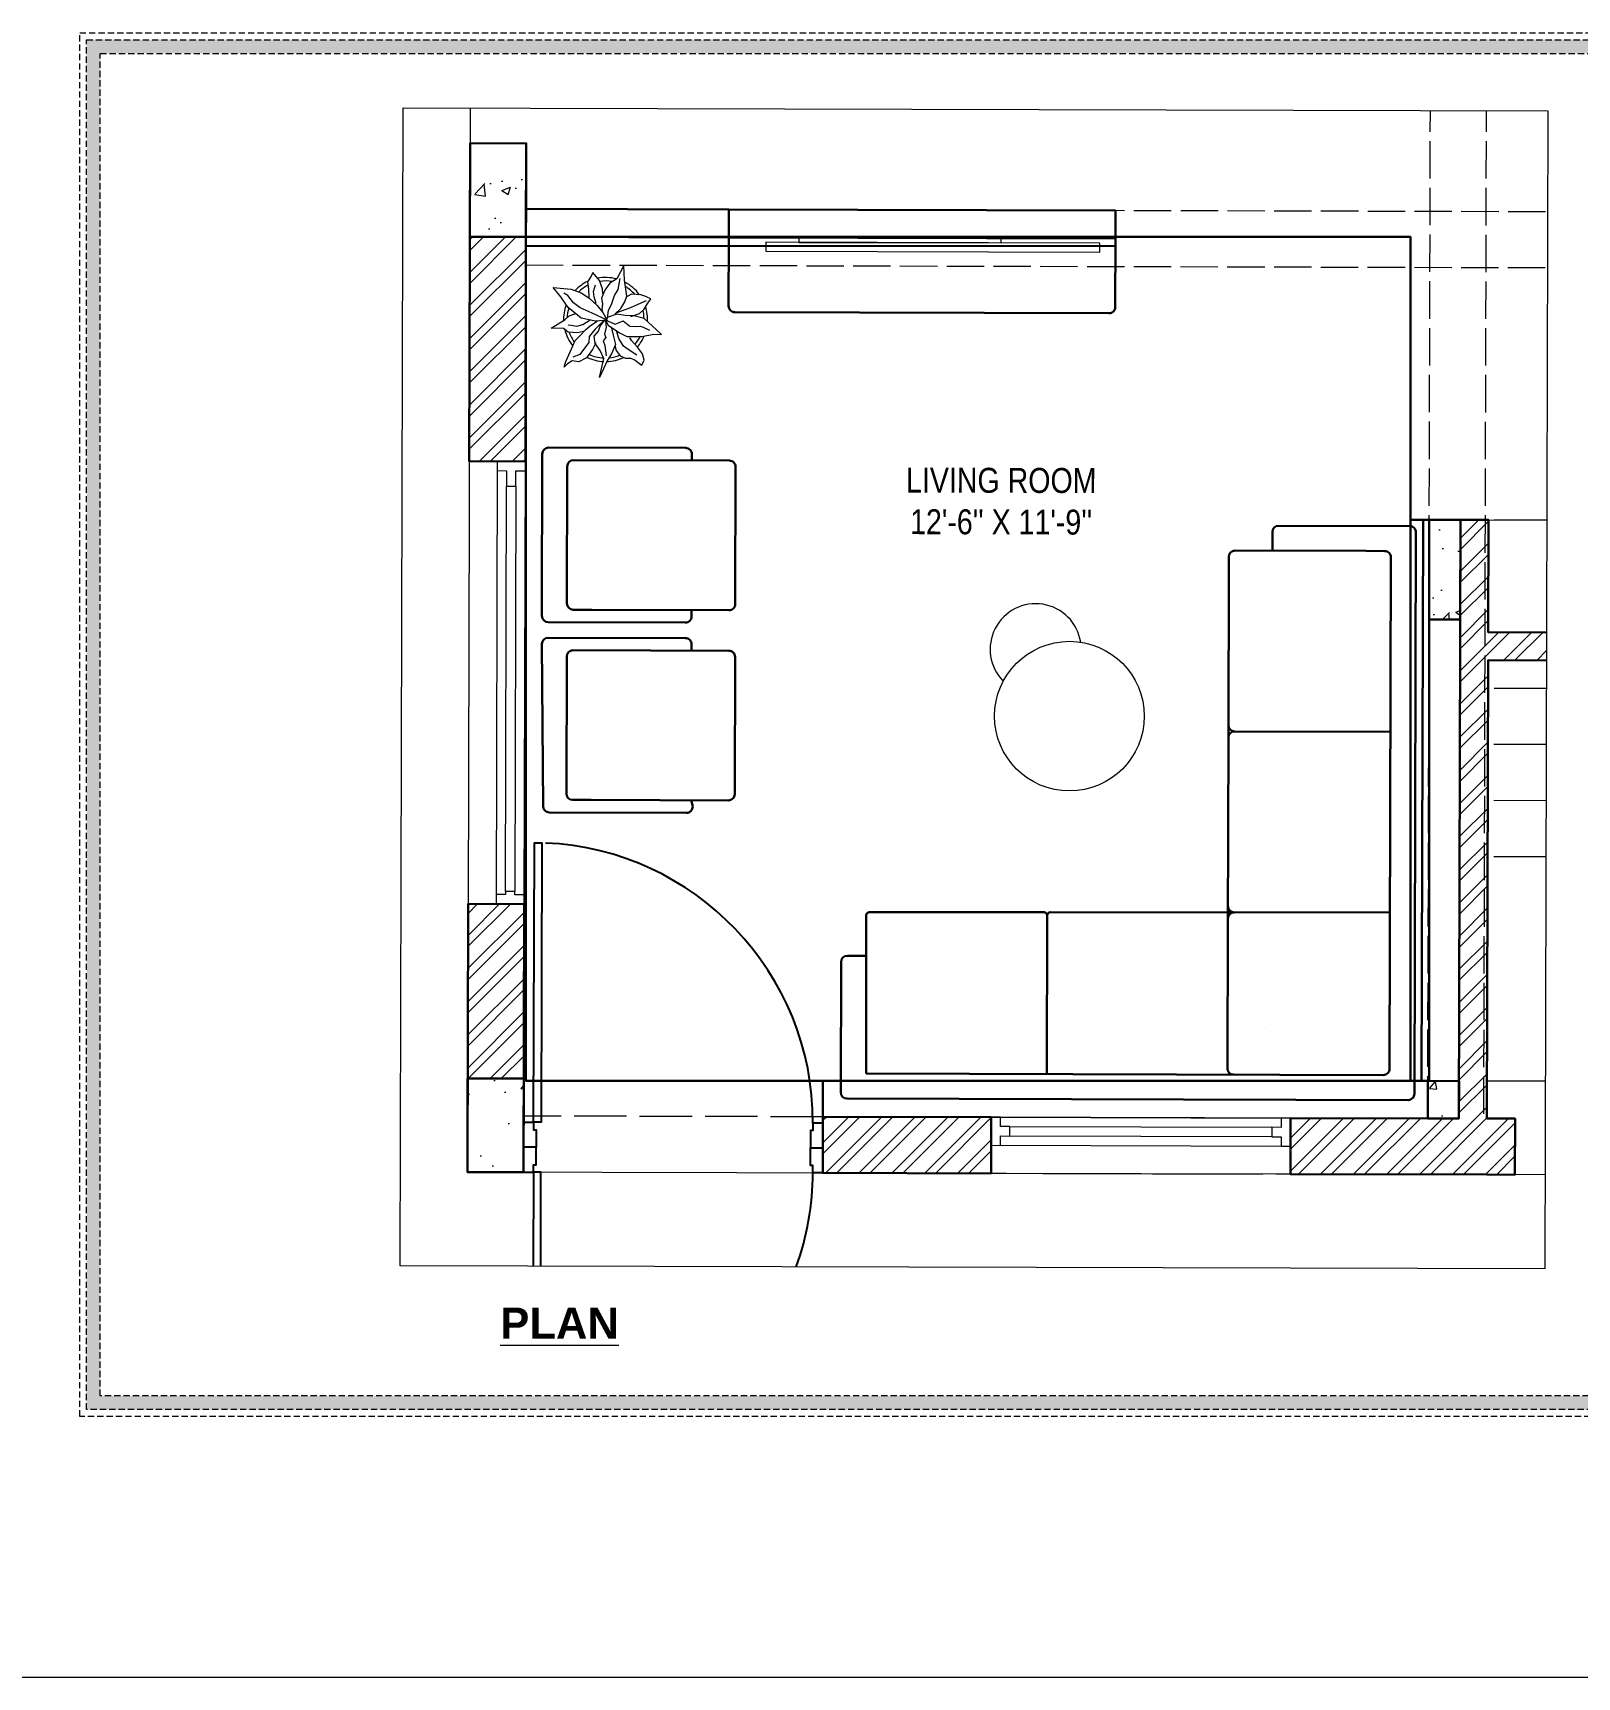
# Model space of a CAD drawing. Header units: millimetres. Extents: x 35877 to 3066687, y -650199 to -40525.
# Drawn here: x 145488.4 to 145736.1, y -179674.7 to -179411 of the extents above; entities that cross this region are included whole.
import ezdxf

# ---------------------------------------------------------------- set-up
doc = ezdxf.new("R2010")
doc.units = ezdxf.units.MM
doc.header["$MEASUREMENT"] = 0
for name, pattern in [('ACAD_ISO02W100', [15, 12, -3]), ('DASHED', [0.75, 0.5, -0.25]), ('DASHEDX2', [1.5, 1, -0.5])]:
    doc.linetypes.add(name, pattern=pattern)
for name, color, linetype in [('AR DOOR', 40, 'Continuous'), ('AR ELE-5', 134, 'Continuous'), ('AR HATCH-7', 7, 'Continuous')]:
    doc.layers.add(name, color=color, linetype=linetype)
for name, color, linetype, lineweight in [('COLUMN', 1, 'Continuous', 30), ('DIM.', 250, 'Continuous', 13), ('Dimension', 10, 'DASHEDX2', 20), ('el', 7, 'Continuous', 20), ('FIRST FLOOR ( DW_RAIL )', 7, 'Continuous', 9), ('FIRST FLOOR ( TEXT )', 7, 'Continuous', 9), ('FUR', 250, 'Continuous', 0), ('FURNITURE', 32, 'Continuous', 9), ('furniture dimensions', 1, 'DASHED', 0), ('FURNITURE-1', 252, 'Continuous', 13), ('GROUND FLOOR', 7, 'Continuous', 9), ('GROUND FLOOR  ( PLINE )', 251, 'Continuous', 30), ('GROUND FLOOR ( DW_RAIL )', 7, 'Continuous', 9), ('GROUND FLOOR ( STAIR )', 251, 'Continuous', 9), ('Labelling', 1, 'Continuous', 25), ('XX~SLAB ( BEAM )~ ( DIM )', 7, 'Continuous', 9)]:
    doc.layers.add(name, color=color, linetype=linetype, lineweight=lineweight)
doc.styles.add('KATHA', font='swissc.ttf')
doc.styles.get("Standard").update_dxf_attribs({"font": 'arial.ttf', "height": 6})
pattern_1 = [(45, (-2294.473, 1481.1306), (-2.65165043, 2.65165043), []), (45, (-2292.7053, 1481.1306), (-2.65165043, 2.65165043), [])]

# ---------------------------------------------------------------- blocks, each defined once
blk = doc.blocks.new('*U20')
for points in [[(0, 0), (0, 1120), (30, 1120), (30, 0)], [(-40, 0), (0, 0), (0, -30), (10, -30), (10, -100), (-40, -100)], [(1160, 0), (1120, 0), (1120, -30), (1110, -30), (1110, -100), (1160, -100)]]:
    blk.add_lwpolyline(points, close=True)
at = {"layer": 'AR ELE-5', "linetype": 'ByBlock', "ltscale": 15}
blk.add_arc((-1.6, -0.7), 1121.6, 0.03474, 87.62699, dxfattribs=at)
blk = doc.blocks.new('Plan')
at = {"color": 252, "linetype": 'ByBlock', "true_color": 0x939598, "transparency": 33554687}
for p, q in [((148167.82, -181222.45, 0.05), (148166.71, -181224.58, 0.05)), ((148167.95, -181224.8, 0.05), (148167.82, -181222.45, 0.05)), ((148162.59, -181224.14, 0.05), (148161.99, -181225.09, 0.05)), ((148161.99, -181225.09, 0.05), (148162.18, -181226.22, 0.05)), ((148162.85, -181223.59, 0.05), (148162.59, -181224.14, 0.05)), ((148163.92, -181224.86, 0.05), (148162.85, -181223.59, 0.05)), ((148162.99, -181226.59, 0.05), (148163.27, -181225.54, 0.05)), ((148164.42, -181226.18, 0.05), (148163.92, -181224.86, 0.05)), ((148165.59, -181225.28, 0.05), (148164.76, -181226.41, 0.05)), ((148166.71, -181224.58, 0.05), (148165.59, -181225.28, 0.05)), ((148166.91, -181226.27, 0.05), (148167.22, -181224.51, 0.05)), ((148168.15, -181226.24, 0.05), (148167.95, -181224.8, 0.05)), ((148157.72, -181227.48, 0.05), (148156.49, -181225.96, 0.05)), ((148156.49, -181225.96, 0.05), (148158.22, -181226.15, 0.05)), ((148158.9, -181229.2, 0.05), (148157.72, -181227.48, 0.05)), ((148158.84, -181227.24, 0.05), (148158.19, -181226.87, 0.05)), ((148158.22, -181226.15, 0.05), (148159.41, -181226.22, 0.05)), ((148159.78, -181228.43, 0.05), (148158.84, -181227.24, 0.05)), ((148159.41, -181226.22, 0.05), (148161, -181226.82, 0.05)), ((148161, -181226.82, 0.05), (148162.21, -181227.62, 0.05)), ((148162.18, -181226.22, 0.05), (148162.21, -181227.57, 0.05)), ((148162.21, -181227.62, 0.05), (148163.56, -181228.84, 0.05)), ((148163.09, -181227.49, 0.05), (148162.99, -181226.59, 0.05)), ((148163.38, -181228.52, 0.05), (148163.09, -181227.49, 0.05)), ((148164.76, -181226.41, 0.05), (148164.23, -181227.66, 0.05)), ((148164.23, -181227.66, 0.05), (148164.39, -181228.62, 0.05)), ((148164.47, -181226.99, 0.05), (148164.42, -181226.18, 0.05)), ((148165.88, -181228.68, 0.05), (148166.34, -181227.24, 0.05)), ((148166.34, -181227.24, 0.05), (148166.91, -181226.27, 0.05)), ((148167.33, -181229.34, 0.05), (148167.97, -181228.29, 0.05)), ((148167.97, -181228.29, 0.05), (148168.33, -181227.37, 0.05)), ((148168.33, -181227.37, 0.05), (148168.15, -181226.24, 0.05)), ((148169.07, -181227.05, 0.05), (148168.38, -181227.4, 0.05)), ((148170.56, -181227.14, 0.05), (148169.07, -181227.05, 0.05)), ((148171.43, -181228.12, 0.05), (148169.58, -181228.9, 0.05)), ((148171.19, -181227.37, 0.05), (148170.56, -181227.14, 0.05)), ((148172.18, -181227.78, 0.05), (148171.19, -181227.37, 0.05)), ((148171.55, -181228.66, 0.05), (148172.18, -181227.78, 0.05)), ((148158.43, -181231.13, 0.05), (148159.09, -181230.54, 0.05)), ((148160.98, -181230.88, 0.05), (148158.9, -181229.2, 0.05)), ((148159.09, -181230.54, 0.05), (148160.16, -181230.15, 0.05)), ((148160.81, -181229.25, 0.05), (148159.78, -181228.43, 0.05)), ((148162.74, -181230.08, 0.05), (148160.81, -181229.25, 0.05)), ((148163.27, -181231.39, 0.05), (148160.98, -181230.88, 0.05)), ((148165.04, -181231.16, 0.05), (148162.74, -181230.08, 0.05)), ((148163.56, -181228.84, 0.05), (148164.45, -181229.98, 0.05)), ((148164.39, -181228.62, 0.05), (148164.28, -181229.58, 0.05)), ((148164.28, -181229.58, 0.05), (148164.42, -181229.86, 0.05)), ((148164.45, -181229.98, 0.05), (148165.15, -181231.21, 0.05)), ((148165.14, -181230.79, 0.05), (148164.97, -181231.23, 0.05)), ((148166.73, -181230.23, 0.05), (148165.14, -181230.79, 0.05)), ((148165.2, -181230.94, 0.05), (148165.39, -181229.62, 0.05)), ((148165.39, -181229.62, 0.05), (148165.88, -181228.68, 0.05)), ((148166.39, -181230.27, 0.05), (148167.33, -181229.34, 0.05)), ((148168.89, -181229.25, 0.05), (148166.66, -181230.04, 0.05)), ((148168.03, -181230.46, 0.05), (148166.73, -181230.23, 0.05)), ((148169.43, -181230.52, 0.05), (148168.03, -181230.46, 0.05)), ((148169.58, -181228.9, 0.05), (148168.89, -181229.25, 0.05)), ((148168.97, -181230.6, 0.05), (148170.35, -181230.15, 0.05)), ((148171.09, -181230.94, 0.05), (148169.43, -181230.52, 0.05)), ((148170.35, -181230.15, 0.05), (148171.09, -181229.43, 0.05)), ((148171.09, -181229.43, 0.05), (148171.55, -181228.66, 0.05)), ((148173.05, -181232.75, 0.05), (148171.09, -181230.94, 0.05)), ((148156.19, -181232.5, 0.05), (148158.43, -181231.13, 0.05)), ((148158.16, -181232.53, 0.05), (148156.19, -181232.5, 0.05)), ((148158.9, -181233.13, 0.05), (148158.16, -181232.53, 0.05)), ((148158.89, -181231.97, 0.05), (148159.41, -181232, 0.05)), ((148160.38, -181233.27, 0.05), (148158.9, -181233.13, 0.05)), ((148159.41, -181232, 0.05), (148160.29, -181232.19, 0.05)), ((148160.02, -181234.5, 0.05), (148160.87, -181233.6, 0.05)), ((148160.29, -181232.19, 0.05), (148161.27, -181231.91, 0.05)), ((148161.38, -181233.01, 0.05), (148160.38, -181233.27, 0.05)), ((148160.87, -181233.6, 0.05), (148161.68, -181232.75, 0.05)), ((148161.27, -181231.91, 0.05), (148162.41, -181231.18, 0.05)), ((148161.68, -181232.75, 0.05), (148162.49, -181232.05, 0.05)), ((148163.25, -181232.68, 0.05), (148162.28, -181233.81, 0.05)), ((148162.49, -181232.05, 0.05), (148163.55, -181231.35, 0.05)), ((148163.08, -181233.77, 0.05), (148163.78, -181232.97, 0.05)), ((148164.59, -181231.32, 0.05), (148163.25, -181232.68, 0.05)), ((148165.15, -181231.21, 0.05), (148163.27, -181231.39, 0.05)), ((148163.78, -181232.97, 0.05), (148164.04, -181232.17, 0.05)), ((148164.04, -181232.17, 0.05), (148164.71, -181231.25, 0.05)), ((148164.71, -181231.25, 0.05), (148164.87, -181231.34, 0.05)), ((148165.02, -181232.35, 0.05), (148164.75, -181233.44, 0.05)), ((148164.75, -181233.44, 0.05), (148164.96, -181233.97, 0.05)), ((148164.87, -181231.19, 0.05), (148165.33, -181232.03, 0.05)), ((148164.87, -181231.34, 0.05), (148165.02, -181232.35, 0.05)), ((148164.97, -181231.23, 0.05), (148166.43, -181231.87, 0.05)), ((148165.33, -181232.03, 0.05), (148167.12, -181233.27, 0.05)), ((148165.78, -181232.3, 0.05), (148166.12, -181233.64, 0.05)), ((148166.12, -181233.64, 0.05), (148166.47, -181235.12, 0.05)), ((148166.43, -181231.87, 0.05), (148167.72, -181231.32, 0.05)), ((148167.01, -181234.18, 0.05), (148166.67, -181232.9, 0.05)), ((148167.12, -181233.27, 0.05), (148168.32, -181233.86, 0.05)), ((148167.72, -181231.32, 0.05), (148168.79, -181232.2, 0.05)), ((148168.79, -181232.2, 0.05), (148169.73, -181232.22, 0.05)), ((148169.73, -181232.22, 0.05), (148170.45, -181232.15, 0.05)), ((148170.45, -181232.15, 0.05), (148170.92, -181232.34, 0.05)), ((148170.73, -181233.82, 0.05), (148172.63, -181233.46, 0.05)), ((148170.92, -181232.34, 0.05), (148171.94, -181232.81, 0.05)), ((148172.63, -181233.46, 0.05), (148173.87, -181233.53, 0.05)), ((148173.87, -181233.53, 0.05), (148173.05, -181232.75, 0.05)), ((148158.53, -181237.87, 0.05), (148159.29, -181236.17, 0.05)), ((148159.29, -181236.17, 0.05), (148160.02, -181234.5, 0.05)), ((148161.87, -181235.3, 0.05), (148160.8, -181236.7, 0.05)), ((148162.8, -181235.92, 0.05), (148161.85, -181237.24, 0.05)), ((148162.22, -181234.77, 0.05), (148161.87, -181235.3, 0.05)), ((148162.28, -181233.81, 0.05), (148162.22, -181234.77, 0.05)), ((148163.36, -181234.84, 0.05), (148162.8, -181235.92, 0.05)), ((148163.24, -181234.93, 0.05), (148163.08, -181233.77, 0.05)), ((148164.04, -181236.09, 0.05), (148163.24, -181234.93, 0.05)), ((148164.62, -181237.34, 0.05), (148164.04, -181236.09, 0.05)), ((148164.96, -181233.97, 0.05), (148164.5, -181234.51, 0.05)), ((148164.5, -181234.51, 0.05), (148164.77, -181235.27, 0.05)), ((148164.77, -181235.27, 0.05), (148164.98, -181236.91, 0.05)), ((148166.47, -181235.12, 0.05), (148165.86, -181236.61, 0.05)), ((148166.37, -181235.28, 0.05), (148166.63, -181236.08, 0.05)), ((148166.63, -181236.08, 0.05), (148167.27, -181236.93, 0.05)), ((148167.77, -181235.4, 0.05), (148167.01, -181234.18, 0.05)), ((148168.53, -181235.92, 0.05), (148167.77, -181235.4, 0.05)), ((148168.32, -181233.86, 0.05), (148169.64, -181233.85, 0.05)), ((148169.93, -181236.84, 0.05), (148168.53, -181235.92, 0.05)), ((148169.11, -181234.51, 0.05), (148168.77, -181234.03, 0.05)), ((148170.03, -181235.57, 0.05), (148169.11, -181234.51, 0.05)), ((148169.64, -181233.85, 0.05), (148170.73, -181233.82, 0.05)), ((148170.82, -181236.64, 0.05), (148170.03, -181235.57, 0.05)), ((148158.24, -181238.76, 0.05), (148158.53, -181237.87, 0.05)), ((148158.8, -181238.22, 0.05), (148158.24, -181238.76, 0.05)), ((148159.54, -181237.76, 0.05), (148158.8, -181238.22, 0.05)), ((148160.62, -181237.89, 0.05), (148159.54, -181237.76, 0.05)), ((148160.8, -181236.7, 0.05), (148159.67, -181237.14, 0.05)), ((148161.85, -181237.24, 0.05), (148160.62, -181237.89, 0.05)), ((148163.92, -181240.4, 0.05), (148164.62, -181237.34, 0.05)), ((148165.22, -181237.61, 0.05), (148163.92, -181240.4, 0.05)), ((148165.86, -181236.61, 0.05), (148165.22, -181237.61, 0.05)), ((148167.27, -181236.93, 0.05), (148168.08, -181237.3, 0.05)), ((148168.08, -181237.3, 0.05), (148168.98, -181237.31, 0.05)), ((148168.98, -181237.31, 0.05), (148169.67, -181237.65, 0.05)), ((148169.67, -181237.65, 0.05), (148170.56, -181238.3, 0.05)), ((148170.56, -181238.3, 0.05), (148170.74, -181238.42, 0.05)), ((148170.74, -181238.42, 0.05), (148171.08, -181237.64, 0.05)), ((148171.08, -181237.64, 0.05), (148170.82, -181236.64, 0.05))]:
    blk.add_line(p, q, dxfattribs=at)
at = {"lineweight": 9, "transparency": 33554687, "elevation": 0.05}
for points in [[(148244.17, -181220.31), (148244.17, -181218.86), (148190.63, -181218.73), (148190.63, -181220.17)], [(148228.35, -181218.82), (148228.35, -181218.06), (148195.91, -181217.97), (148195.91, -181218.74)]]:
    blk.add_lwpolyline(points, close=True, dxfattribs=at)
at = {"color": 252, "linetype": 'ByBlock', "true_color": 0x939598, "transparency": 33554687}
for radius, start, end in [(6.74, 115.1208, 136.2788), (6.18, 117.1904, 134.0403), (6.74, 74.88, 100.9887), (6.18, 79.9214, 98.6101), (6.74, 36.2384, 62.6627), (6.18, 40.7232, 58.9374), (6.74, 159.5114, 182.3819), (6.18, 162.8107, 177.6695), (6.18, 1.6181, 14.0369), (6.74, 357.1951, 17.8738), (6.74, 193.4909, 218.8296), (6.18, 199.2244, 216.0691), (6.18, 319.8045, 333.9348), (6.74, 319.0376, 336.9909), (6.74, 243.6575, 267.5162), (6.18, 244.521, 267.1117), (6.74, 271.3366, 295.7149), (6.18, 275.0102, 291.8693)]:
    blk.add_arc((148164.9, -181231.11, 0.05), radius, start, end, dxfattribs=at)
at = {"layer": 'FUR', "color": 9, "true_color": 0xc7c8ca, "transparency": 33554687}
for p, q in [((148294.26, -181342.9, 0.05), (148294.26, -181342.9, 0.05)), ((148270.67, -181344.84, 0.05), (148270.67, -181344.84, 0.05))]:
    blk.add_line(p, q, dxfattribs=at)
at = {"layer": 'FURNITURE', "color": 9, "lineweight": 30, "true_color": 0xc7c8ca, "transparency": 33554687}
for p, q in [((148155.77, -181251.65, 0.05), (148177.77, -181251.71, 0.05)), ((148154.7, -181278.65, 0.05), (148154.76, -181252.65, 0.05)), ((148158.7, -181276.66, 0.05), (148158.76, -181254.66, 0.05)), ((148159.76, -181253.66, 0.05), (148184.76, -181253.73, 0.05)), ((148178.76, -181252.71, 0.05), (148178.76, -181253.71, 0.05)), ((148185.76, -181254.73, 0.05), (148185.7, -181276.73, 0.05)), ((148271.86, -181265.19, 0.05), (148271.85, -181268.19, 0.05)), ((148272.86, -181264.19, 0.05), (148293.86, -181264.25, 0.05)), ((148294.86, -181265.25, 0.05), (148294.63, -181355.3, 0.05)), ((148296.01, -181263.23, 0.05), (148295.78, -181353.22, 0.05)), ((148297.01, -181263.23, 0.05), (148296.01, -181263.23, 0.05)), ((148297.01, -181263.23, 0.05), (148297.01, -181353.23, 0.05)), ((148264.79, -181299.17, 0.05), (148264.86, -181269.17, 0.05)), ((148286.85, -181268.23, 0.05), (148265.87, -181268.17, 0.05)), ((148289.85, -181268.24, 0.05), (148286.85, -181268.23, 0.05)), ((148290.85, -181269.24, 0.05), (148290.64, -181351.28, 0.05)), ((148159.7, -181277.66, 0.05), (148162.7, -181277.67, 0.05)), ((148162.7, -181277.67, 0.05), (148184.7, -181277.73, 0.05)), ((148178.7, -181278.71, 0.05), (148178.7, -181277.71, 0.05)), ((148177.69, -181279.71, 0.05), (148155.69, -181279.65, 0.05)), ((148154.88, -181309.17, 0.05), (148154.69, -181283.15, 0.05)), ((148155.69, -181282.15, 0.05), (148177.69, -181282.21, 0.05)), ((148178.69, -181283.21, 0.05), (148178.68, -181284.21, 0.05)), ((148158.62, -181307.16, 0.05), (148158.68, -181285.16, 0.05)), ((148159.68, -181284.16, 0.05), (148184.68, -181284.23, 0.05)), ((148185.68, -181285.23, 0.05), (148185.62, -181307.23, 0.05)), ((148264.79, -181298.18, 0.05), (148264.72, -181328.16, 0.05)), ((148265.79, -181297.18, 0.05), (148290.78, -181297.25, 0.05)), ((148159.62, -181308.16, 0.05), (148162.62, -181308.17, 0.05)), ((148162.62, -181308.17, 0.05), (148184.62, -181308.23, 0.05)), ((148178.88, -181309.23, 0.05), (148178.62, -181308.21, 0.05)), ((148177.88, -181310.23, 0.05), (148155.88, -181310.17, 0.05)), ((148206.7, -181326.66, 0.05), (148206.7, -181352.06, 0.05)), ((148207.2, -181326.16, 0.05), (148235.27, -181326.18, 0.05)), ((148235.66, -181352.14, 0.05), (148235.73, -181326.67, 0.05)), ((148236.23, -181326.18, 0.05), (148290.7, -181326.22, 0.05)), ((148264.65, -181351.21, 0.05), (148264.72, -181328.16, 0.05)), ((148206.68, -181333.17, 0.05), (148203.68, -181333.16, 0.05)), ((148202.63, -181355.05, 0.05), (148202.68, -181334.16, 0.05)), ((148289.63, -181352.28, 0.05), (148206.7, -181352.06, 0.05)), ((148199.76, -181353.26, 0.05), (148296.78, -181353.22, 0.05)), ((148199.76, -181358.98, 0.05), (148199.76, -181353.26, 0.05)), ((148293.62, -181356.29, 0.05), (148203.62, -181356.05, 0.05))]:
    blk.add_line(p, q, dxfattribs=at)
at = {"layer": 'FURNITURE', "color": 9, "lineweight": 30, "true_color": 0xc7c8ca, "transparency": 33554687, "elevation": 0.05}
blk.add_lwpolyline([(148184.67, -181213.45), (148246.68, -181213.6), (148246.67, -181218.1), (148184.65, -181217.95), (148184.65, -181217.94)], dxfattribs=at)
at = {"layer": 'FURNITURE', "color": 9, "lineweight": 25, "true_color": 0xc7c8ca, "transparency": 33554687, "elevation": 0.05}
blk.add_lwpolyline([(148152.13, -181217.86), (148246.67, -181218.1), (148246.67, -181219.35), (148152.13, -181219.35)], close=True, dxfattribs=at)
at = {"layer": 'FURNITURE', "color": 9, "lineweight": 30, "true_color": 0xc7c8ca, "transparency": 33554687, "elevation": 0.05}
blk.add_lwpolyline([(148246.65, -181229.1), (148246.67, -181218.1), (148184.67, -181217.95), (148184.64, -181228.95, 0.414214), (148185.64, -181229.95), (148245.64, -181230.09, 0.414214)], format="xyb", close=True, dxfattribs=at)
at = {"layer": 'FURNITURE', "lineweight": 30, "transparency": 33554687, "elevation": 0.05}
blk.add_lwpolyline([(148299.28, -181353.24), (148299.28, -181353.24)], dxfattribs=at)
at = {"layer": 'FURNITURE', "color": 9, "true_color": 0xc7c8ca, "transparency": 33554687}
blk.add_circle((148239.3, -181294.72, 0.12), 12, dxfattribs=at)
at = {"layer": 'FURNITURE', "color": 9, "lineweight": 30, "true_color": 0xc7c8ca, "transparency": 33554687}
for centre, radius, start, end in [((148155.76, -181252.65, 0.05), 1, 89.852, 179.852), ((148177.76, -181252.71, 0.05), 1, 359.852, 89.852), ((148159.76, -181254.66, 0.05), 1, 89.852, 179.852), ((148184.76, -181254.73, 0.05), 1, 359.852, 89.852), ((148272.86, -181265.19, 0.05), 1, 89.852, 179.852), ((148293.86, -181265.25, 0.05), 1, 359.852, 89.852), ((148265.86, -181269.17, 0.05), 1, 89.852, 179.852), ((148289.85, -181269.24, 0.05), 1, 359.852, 89.852), ((148159.7, -181276.66, 0.05), 1, 179.852, 269.852), ((148184.7, -181276.73, 0.05), 1, 269.852, 359.852), ((148155.7, -181278.65, 0.05), 1, 179.852, 269.852), ((148177.7, -181278.71, 0.05), 1, 269.852, 359.852), ((148155.69, -181283.15, 0.05), 1, 89.852, 179.852), ((148177.69, -181283.21, 0.05), 1, 359.852, 89.852), ((148159.68, -181285.16, 0.05), 1, 89.852, 179.852), ((148184.68, -181285.23, 0.05), 1, 359.852, 89.852), ((148265.79, -181296.18, 0.05), 1, 179.852, 269.852), ((148265.79, -181298.18, 0.05), 1, 89.852, 179.852), ((148159.62, -181307.16, 0.05), 1, 179.852, 269.852), ((148184.62, -181307.23, 0.05), 1, 269.852, 359.852), ((148155.88, -181309.17, 0.05), 1, 179.852, 269.852), ((148177.88, -181309.23, 0.05), 1, 269.852, 359.852), ((148265.72, -181325.2, 0.05), 1, 179.852, 269.852), ((148207.2, -181326.66, 0.05), 0.5, 89.852, 179.852), ((148235.23, -181326.68, 0.05), 0.5, 359.852, 89.852), ((148236.23, -181326.68, 0.05), 0.5, 89.852, 179.852), ((148265.71, -181327.2, 0.05), 1, 89.852, 179.852), ((148203.68, -181334.16, 0.05), 1, 89.852, 179.852), ((148265.65, -181351.22, 0.05), 1, 179.852, 269.852), ((148265.65, -181351.22, 0.05), 1, 179.852, 269.852), ((148289.64, -181351.28, 0.05), 1, 269.852, 359.852), ((148203.63, -181355.05, 0.05), 1, 179.852, 269.852), ((148293.63, -181355.29, 0.05), 1, 269.852, 359.852)]:
    blk.add_arc(centre, radius, start, end, dxfattribs=at)
at = {"layer": 'FURNITURE', "color": 9, "true_color": 0xc7c8ca, "transparency": 33554687}
blk.add_arc((148233.89, -181284, 0.12), 7.31, 9.0498, 224.5323, dxfattribs=at)

msp = doc.modelspace()

# ---------------------------------------------------------------- hatches: boundary and pattern name
at = {"layer": 'AR HATCH-7', "lineweight": 0, "true_color": 0x939598, "transparency": 33554687}
h = msp.add_hatch(dxfattribs=at)
h.set_pattern_fill('ANSI32', color=252, scale=10)
h.set_pattern_definition(pattern_1)
h.paths.add_polyline_path([(145567.189, -179550.683), (145562.689, -179550.672), (145558.189, -179550.66), (145558.117, -179578.66), (145567.117, -179578.683)])
h.paths.add_polyline_path([(145567.466, -179443.684), (145558.466, -179443.661), (145558.373, -179479.66), (145567.373, -179479.684)])
h.paths.add_polyline_path([(145567.477, -179439.184), (145567.466, -179443.684)])
h = msp.add_hatch(dxfattribs=at)
h.set_pattern_fill('ANSI32', color=252, scale=10)
h.set_pattern_definition(pattern_1)
h.paths.add_polyline_path([(145642.101, -179584.877), (145615.101, -179584.807), (145615.078, -179593.807), (145642.078, -179593.877)])
h.paths.add_polyline_path([(145726.101, -179585.094), (145721.601, -179585.082), (145721.791, -179511.583), (145731.156, -179511.607), (145731.168, -179507.107), (145721.802, -179507.083), (145721.849, -179489.083), (145717.349, -179489.071), (145717.307, -179505.071), (145717.101, -179585.071), (145712.101, -179585.058), (145702.603, -179585.033), (145693.103, -179585.031), (145693.103, -179585.009), (145690.101, -179585.001), (145690.089, -179589.501), (145690.078, -179594.001), (145721.578, -179594.082), (145726.078, -179594.094)])
at = {"layer": 'Dimension', "true_color": 0xd39e00, "transparency": 33554687}
h = msp.add_hatch(color=42, dxfattribs=at)
h.paths.add_polyline_path([(145496.997, -179631.753), (145809.12, -179631.753), (145809.12, -179412.057), (145496.997, -179412.057)])
h.paths.add_polyline_path([(145499.188, -179629.562), (145806.93, -179629.562), (145806.93, -179414.248), (145499.188, -179414.248)], flags=16)
at = {"layer": 'FURNITURE-1', "lineweight": 0, "true_color": 0xc7c8ca, "transparency": 33554687}
h = msp.add_hatch(dxfattribs=at)
h.set_pattern_fill('AR-CONC', color=9, scale=2)
h.set_pattern_definition([(50, (-2294.473, 1481.131), (14.34520365, -1.2550427), [1.5, -16.5]), (355, (-2294.473, 1481.13), (-2.7750267, 15.0438427), [1.2, -13.2]), (100.4514445, (-2293.278, 1481.026), (11.5701769, 13.7887998), [1.2748038, -14.0228422]), (46.1842, (-2294.473, 1485.13), (21.3448266, -3.3103856), [2.25, -24.75]), (96.635635, (-2292.694, 1484.855), (18.693239, 19.482372), [1.9122068, -21.0342752]), (351.184164, (-2294.473, 1485.13), (18.693239, 19.482372), [1.8, -19.8]), (21, (-2292.473, 1484.131), (11.93814104, -8.0523778), [1.5, -16.5]), (326, (-2292.473, 1484.13), (4.8663066, 14.5030009), [1.2, -13.2]), (71.451445, (-2291.478, 1483.46), (16.8044475, 6.45062306), [1.2748038, -14.0228422]), (37.5, (-2294.473, 1481.1306), (0.24319711, 6.65787708), [0, -13.04, 0, -13.4, 0, -13.25]), (7.5, (-2294.473, 1481.1306), (5.26139075, 7.88823424), [0, -7.64, 0, -12.74, 0, -5.05]), (327.5, (-2298.933, 1481.1306), (10.67644872, -0.45109743), [0, -5, 0, -15.6, 0, -20.7]), (317.5, (-2300.933, 1481.131), (11.6637234, 2.00209965), [0, -6.5, 0, -10.36, 0, -14.7])])
h.paths.add_polyline_path([(145567.117, -179578.683), (145558.117, -179578.66), (145558.078, -179593.66), (145567.078, -179593.683), (145567.088, -179589.683), (145567.099, -179585.683)])
h.paths.add_polyline_path([(145567.504, -179428.684), (145558.504, -179428.661), (145558.466, -179443.661), (145567.466, -179443.684)])
h.paths.add_polyline_path([(145717.349, -179489.071), (145712.349, -179489.058), (145712.307, -179505.058), (145717.307, -179505.058)])
h.paths.add_polyline_path([(145627.812, -179478.584), (145659.437, -179478.666)])
h = msp.add_hatch(dxfattribs=at)
h.set_pattern_fill('AR-CONC', color=9, scale=2)
h.set_pattern_definition([(50, (-2318.12, 1481.131), (14.34520365, -1.2550427), [1.5, -16.5]), (355, (-2318.12, 1481.13), (-2.7750267, 15.0438427), [1.2, -13.2]), (100.4514445, (-2316.925, 1481.026), (11.5701769, 13.7887998), [1.2748038, -14.0228422]), (46.1842, (-2318.12, 1485.13), (21.3448266, -3.3103856), [2.25, -24.75]), (96.635635, (-2316.341, 1484.855), (18.693239, 19.482372), [1.9122068, -21.0342752]), (351.184164, (-2318.12, 1485.13), (18.693239, 19.482372), [1.8, -19.8]), (21, (-2316.12, 1484.131), (11.93814104, -8.0523778), [1.5, -16.5]), (326, (-2316.12, 1484.13), (4.8663066, 14.5030009), [1.2, -13.2]), (71.451445, (-2315.125, 1483.46), (16.8044475, 6.45062306), [1.2748038, -14.0228422]), (37.5, (-2318.12, 1481.1306), (0.24319711, 6.65787708), [0, -13.04, 0, -13.4, 0, -13.25]), (7.5, (-2318.12, 1481.1306), (5.26139075, 7.88823424), [0, -7.64, 0, -12.74, 0, -5.05]), (327.5, (-2322.58, 1481.1306), (10.67644872, -0.45109743), [0, -5, 0, -15.6, 0, -20.7]), (317.5, (-2324.58, 1481.131), (11.6637234, 2.00209965), [0, -6.5, 0, -10.36, 0, -14.7])])
h.paths.add_polyline_path([(145717.101, -179579.218), (145712.116, -179579.218), (145712.116, -179585.071), (145717.101, -179585.071)])

# ---------------------------------------------------------------- linework, layer by layer
at = {"transparency": 33554687, "elevation": 0.05}
for points in [[(145567.078, -179593.683), (145568.678, -179593.687), (145568.681, -179592.487), (145569.081, -179592.488), (145569.088, -179589.688), (145567.088, -179589.683)], [(145615.078, -179593.807), (145613.478, -179593.803), (145613.481, -179592.603), (145613.081, -179592.602), (145613.088, -179589.802), (145615.088, -179589.807)]]:
    msp.add_lwpolyline(points, close=True, dxfattribs=at)
msp.add_lwpolyline([(145569.839, -179608.775), (145569.878, -179593.691), (145568.678, -179593.687), (145568.639, -179608.772)], dxfattribs=at)
at = {"layer": 'AR ELE-5', "linetype": 'ByBlock', "ltscale": 15, "transparency": 33554687}
msp.add_arc((145568.612, -179593.66, 0.05), 44.866, 340.16845, 359.81727, dxfattribs=at)
at = {"layer": 'COLUMN', "transparency": 33554687, "elevation": 0.05}
for points in [[(145558.504, -179428.661), (145567.504, -179428.684), (145567.466, -179443.684), (145558.466, -179443.661)], [(145558.117, -179578.66), (145567.117, -179578.683), (145567.078, -179593.683), (145558.078, -179593.66)]]:
    msp.add_lwpolyline(points, close=True, dxfattribs=at)
at = {"layer": 'Dimension', "color": 42, "true_color": 0xd39e00, "transparency": 33554687, "elevation": 0.119}
for points in [[(145495.902, -179410.962), (145810.215, -179410.962), (145810.215, -179632.848), (145495.902, -179632.848)], [(145496.997, -179412.057), (145809.12, -179412.057), (145809.12, -179631.753), (145496.997, -179631.753)], [(145499.188, -179414.248), (145806.93, -179414.248), (145806.93, -179629.562), (145499.188, -179629.562)]]:
    msp.add_lwpolyline(points, close=True, dxfattribs=at)
at = {"layer": 'FIRST FLOOR ( DW_RAIL )', "lineweight": 0, "transparency": 33554687, "elevation": 0.05}
msp.add_lwpolyline([(145547.791, -179423.008), (145731.384, -179423.482), (145730.904, -179609.191), (145547.311, -179608.717)], close=True, dxfattribs=at)
at = {"layer": 'FURNITURE', "color": 18, "lineweight": 30, "true_color": 0x000000, "transparency": 33554687}
for p, q in [((145600.005, -179439.269, 0.05), (145567.477, -179439.184, 0.05)), ((145600.005, -179439.27, 0.05), (145599.994, -179443.778, 0.099)), ((145600.409, -179443.769, 0.05), (145567.466, -179443.684, 0.05))]:
    msp.add_line(p, q, dxfattribs=at)
at = {"layer": 'FURNITURE', "lineweight": 30, "transparency": 33554687}
msp.add_line((145567.101, -179584.683, 0.05), (145567.116, -179578.964, 0.05), dxfattribs=at)
at = {"layer": 'furniture dimensions', "color": 6, "linetype": 'Continuous', "lineweight": 30, "transparency": 33554687, "elevation": 0.05}
msp.add_lwpolyline([(145567.466, -179443.684), (145709.343, -179443.684), (145709.343, -179579.045), (145567.466, -179579.045)], close=True, dxfattribs=at)
at = {"layer": 'furniture dimensions', "color": 9, "linetype": 'Continuous', "lineweight": 30, "true_color": 0xc7c8ca, "transparency": 33554687, "elevation": 0.05}
msp.add_lwpolyline([(145712.349, -179489.058), (145709.343, -179489.058), (145709.343, -179579.045), (145712.349, -179579.045)], close=True, dxfattribs=at)
at = {"layer": 'GROUND FLOOR', "transparency": 33554687}
for p, q in [((145558.519, -179423.035, 0.05), (145558.078, -179593.66, 0.05)), ((145600.42, -179439.269, 0.05), (145567.477, -179439.184, 0.05)), ((145567.466, -179443.684, 0.05), (145567.078, -179593.683, 0.05)), ((145567.189, -179550.683, 0.05), (145558.189, -179550.66, 0.05)), ((145615.101, -179584.807, 0.05), (145615.078, -179593.807, 0.05)), ((145717.101, -179585.071, 0.05), (145615.101, -179584.807, 0.05)), ((145730.943, -179594.107, 0.05), (145558.078, -179593.66, 0.05)), ((145446.541, -179674.67, -0.005), (145946.791, -179674.67, -0.005))]:
    msp.add_line(p, q, dxfattribs=at)
at = {"layer": 'GROUND FLOOR', "color": 5, "transparency": 33554687}
msp.add_line((145731.156, -179511.607, 0.05), (145721.791, -179511.583, 0.05), dxfattribs=at)
at = {"layer": 'GROUND FLOOR', "linetype": 'ACAD_ISO02W100', "ltscale": 0.7, "transparency": 33554687}
msp.add_line((145615.101, -179584.807, 0.05), (145567.101, -179584.683, 0.05), dxfattribs=at)
at = {"layer": 'GROUND FLOOR  ( PLINE )', "lineweight": 0, "transparency": 33554687}
msp.add_line((145730.982, -179579.107, 0.05), (145721.616, -179579.082, 0.05), dxfattribs=at)
at = {"layer": 'GROUND FLOOR  ( PLINE )', "transparency": 33554687, "elevation": 0.05}
for points in [[(145567.466, -179443.684), (145567.466, -179443.685), (145567.477, -179439.185), (145567.477, -179439.184), (145567.504, -179428.684), (145558.504, -179428.661), (145558.373, -179479.66), (145567.373, -179479.684)], [(145567.189, -179550.683), (145558.189, -179550.66), (145558.078, -179593.66), (145567.078, -179593.683)], [(145615.101, -179584.807), (145642.101, -179584.877), (145642.078, -179593.877), (145615.078, -179593.807)]]:
    msp.add_lwpolyline(points, close=True, dxfattribs=at)
for points in [[(145731.168, -179507.107), (145721.802, -179507.083), (145721.849, -179489.083), (145717.349, -179489.071), (145717.101, -179585.071), (145690.101, -179585.001), (145690.078, -179594.001), (145721.578, -179594.082)], [(145721.601, -179585.082), (145721.791, -179511.583), (145731.156, -179511.607)], [(145721.578, -179594.082), (145721.578, -179594.082), (145726.078, -179594.094), (145726.101, -179585.094), (145721.601, -179585.082)]]:
    msp.add_lwpolyline(points, dxfattribs=at)
at = {"layer": 'GROUND FLOOR ( DW_RAIL )', "transparency": 33554687, "elevation": 0.05}
for points in [[(145567.189, -179550.683), (145567.193, -179549.183), (145565.693, -179549.18), (145565.694, -179548.68), (145564.194, -179548.676), (145564.362, -179483.676), (145565.862, -179483.68), (145565.869, -179481.18), (145567.369, -179481.184), (145567.373, -179479.684), (145562.873, -179479.672), (145562.869, -179481.172), (145564.369, -179481.176), (145564.362, -179483.676), (145565.862, -179483.68), (145565.694, -179548.68), (145564.194, -179548.676), (145564.193, -179549.176), (145562.693, -179549.172), (145562.689, -179550.672), (145567.189, -179550.683), (145567.373, -179479.684), (145562.873, -179479.672), (145562.689, -179550.672)], [(145642.101, -179584.877), (145690.101, -179585.001), (145690.078, -179594.001), (145642.078, -179593.877)], [(145690.101, -179585.001), (145688.601, -179584.997), (145688.597, -179586.497), (145687.097, -179586.493), (145687.093, -179587.993), (145645.093, -179587.885), (145645.097, -179586.385), (145643.597, -179586.381), (145643.601, -179584.881), (145642.101, -179584.877), (145642.089, -179589.377), (145643.589, -179589.381), (145643.593, -179587.881), (145645.093, -179587.885), (145645.097, -179586.385), (145687.097, -179586.493), (145687.093, -179587.993), (145688.593, -179587.997), (145688.589, -179589.497), (145690.089, -179589.501), (145690.101, -179585.001), (145642.101, -179584.877), (145642.089, -179589.377), (145690.089, -179589.501)]]:
    msp.add_lwpolyline(points, close=True, dxfattribs=at)
at = {"layer": 'GROUND FLOOR ( STAIR )', "color": 5, "linetype": 'ACAD_ISO02W100', "ltscale": 0.7, "transparency": 33554687}
for p, q in [((145731.214, -179489.107, 0.05), (145721.849, -179489.083, 0.05)), ((145731.168, -179507.107, 0.05), (145721.802, -179507.083, 0.05)), ((145731.145, -179516.107, 0.05), (145721.779, -179516.083, 0.05)), ((145731.121, -179525.107, 0.05), (145721.756, -179525.083, 0.05)), ((145731.098, -179534.107, 0.05), (145721.733, -179534.083, 0.05)), ((145731.075, -179543.107, 0.05), (145721.709, -179543.083, 0.05))]:
    msp.add_line(p, q, dxfattribs=at)
at = {"layer": 'Labelling', "color": 251, "linetype": 'ACAD_ISO02W100', "lineweight": 0, "ltscale": 0.5, "true_color": 0x636466, "transparency": 33554687}
for p, q in [((145712.103, -179584.307, 0.05), (145712.518, -179423.433, 0.05)), ((145721.103, -179584.33, 0.05), (145721.518, -179423.457, 0.05)), ((145567.477, -179439.184, 0.05), (145731.342, -179439.607, 0.05)), ((145567.454, -179448.184, 0.05), (145731.319, -179448.607, 0.05))]:
    msp.add_line(p, q, dxfattribs=at)
at = {"layer": 'Labelling', "lineweight": 30, "ltscale": 10, "transparency": 33554687, "elevation": 0.05}
for points in [[(145712.349, -179489.058), (145717.349, -179489.071), (145717.307, -179505.071), (145712.307, -179505.058)], [(145712.116, -179579.058), (145717.116, -179579.071), (145717.101, -179585.071), (145712.101, -179585.058)]]:
    msp.add_lwpolyline(points, close=True, dxfattribs=at)
at = {"layer": 'XX~SLAB ( BEAM )~ ( DIM )', "transparency": 33554687}
msp.add_line((145721.849, -179489.083, 0.05), (145731.214, -179489.107, 0.05), dxfattribs=at)
at = {"layer": 'XX~SLAB ( BEAM )~ ( DIM )', "transparency": 33554687, "elevation": 0.05}
msp.add_lwpolyline([(145615.078, -179593.807), (145685.578, -179593.989)], dxfattribs=at)

# ---------------------------------------------------------------- block references
at = {"layer": 'AR DOOR', "linetype": 'ByBlock', "lineweight": -2, "transparency": 33554687, "extrusion": (0, 0, -1), "xscale": -0.04000000000002399, "yscale": 0.04000000000002399, "zscale": -0.04000000000002399, "rotation": 0.1479963033906717}
msp.add_blockref('*U20', (-145568.699, -179585.687, -0.05), dxfattribs=at)
at = {"layer": 'el', "color": 18, "lineweight": 0, "true_color": 0x000000, "transparency": 33554687}
msp.add_blockref('Plan', (-2584.667, 1774.177), dxfattribs=at)

# ---------------------------------------------------------------- texts
at = {"layer": 'DIM.', "color": 1, "transparency": 33554687, "insert": (145563.353, -179615.408, 0.119), "char_height": 5, "attachment_point": 1}
msp.add_mtext_dynamic_manual_height_columns('{\\fArial|b1|i0|c0|p34;\\LPLAN}', width=111.55884, gutter_width=1, heights=[0], dxfattribs=at)
at = {"layer": 'FIRST FLOOR ( TEXT )', "transparency": 33554687, "insert": (145643.691, -179486.088, 0.168), "char_height": 4, "attachment_point": 5, "rotation": 359.852, "style": 'KATHA'}
msp.add_mtext("LIVING ROOM\\P12'-6'' X 11'-9''", dxfattribs=at)

doc.saveas('drawing.dxf')
